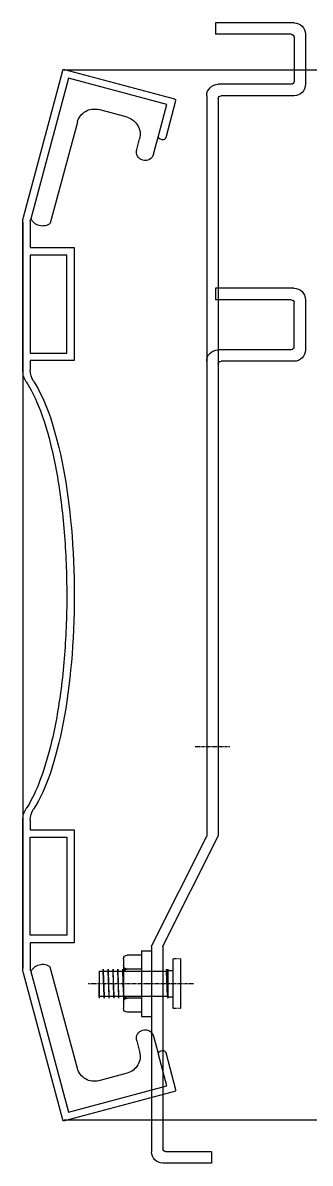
# Model space of a CAD drawing. Header units: millimetres. Extents: x 0 to 420000, y 0 to 297000.
# Drawn here: x 255952.2 to 256009.8, y 37541.6 to 37769.7 of the extents above; entities that cross this region are included whole.
import ezdxf

# ---------------------------------------------------------------- set-up
doc = ezdxf.new("R2010")
doc.units = ezdxf.units.MM
doc.linetypes.add('CENTER', pattern=[2, 1.25, -0.25, 0.25, -0.25])

# ---------------------------------------------------------------- blocks, each defined once
blk = doc.blocks.new('A$C6F8E717E')
at = {"color": 3}
for p, q in [((-17.48, 62.1), (-1.78, 62.1)), ((-1.78, 62.1), (-1.78, 59.8)), ((-19.78, 59.8), (-19.78, 49.8)), ((-16.91, 59.8), (-1.78, 59.8)), ((-17.48, 59.22), (-17.48, 50.37)), ((-16.9, 49.8), (-2.3, 49.8)), ((-17.49, 47.5), (-2.88, 47.5)), ((-2.3, 46.92), (-2.3, -47.5)), ((0, 47.5), (0, -47.5)), ((8.71, -69.34), (-2.3, -47.5)), ((11.01, -69.34), (0, -47.5)), ((8.76, -69.54), (8.76, -110.03)), ((11.06, -69.54), (11.06, -110.6)), ((-0.94, -110.6), (8.18, -110.6)), ((-0.94, -110.6), (-0.94, -112.9)), ((-0.94, -112.9), (8.76, -112.9))]:
    blk.add_line(p, q, dxfattribs=at)
at = {"color": 3, "linetype": 'CENTER', "ltscale": 0.1}
for p, q in [((-4.6, -29.6), (2.3, -29.6)), ((6.46, -76.99), (13.36, -76.99))]:
    blk.add_line(p, q, dxfattribs=at)
at = {"color": 3}
for centre, radius, start, end in [((-17.48, 59.8), 2.3, 90, 180), ((-16.91, 59.22), 0.575, 90, 180), ((-16.9, 50.37), 0.575, 180, 270), ((-17.48, 49.8), 2.3, 180, 270), ((-2.3, 47.5), 2.3, 0, 90), ((-2.88, 46.92), 0.575, 0, 90), ((8.31, -69.54), 0.45, 360, 26.743), ((10.61, -69.54), 0.45, 360, 26.743), ((8.18, -110.03), 0.575, 270, 0), ((8.76, -110.6), 2.3, 270, 0)]:
    blk.add_arc(centre, radius, start, end, dxfattribs=at)
blk = doc.blocks.new('A$C32AC5785')
at = {"color": 1}
for p, q in [((-7.92, 5), (-7.92, -5)), ((-6.42, 5), (-6.42, -5)), ((-2.12, 6.6), (-2.12, -6.6)), ((-0.12, 6.6), (-2.12, 6.6)), ((-0.12, 6.6), (-0.12, -6.6)), ((-0.12, 5.72), (2.75, 5.72)), ((3.48, 4.99), (3.48, -4.99)), ((-5.46, 2.66), (-6.42, 2.66)), ((-5.46, -2.93), (-5.46, 2.92)), ((8.38, 2.47), (-5.46, 2.47)), ((-5.36, -2.47), (-5.18, 2.47)), ((-5.34, -2.47), (-5.17, 2.47)), ((-5.33, -2.47), (-5.15, 2.47)), ((-5.15, 2.91), (-5.18, 2.47)), ((-5.17, 2.47), (-5.15, 2.92)), ((-5.15, 2.92), (-5.15, 2.47)), ((-0.12, 2.92), (3.48, 2.92)), ((3.48, -1.74), (3.63, 2.47)), ((3.48, -1.3), (3.61, 2.47)), ((3.48, -0.85), (3.6, 2.47)), ((3.63, 2.91), (3.6, 2.47)), ((3.61, 2.47), (3.63, 2.92)), ((3.63, 2.92), (3.63, 2.47)), ((4.4, -2.47), (4.57, 2.47)), ((4.41, -2.47), (4.59, 2.47)), ((4.43, -2.47), (4.6, 2.47)), ((4.6, 2.91), (4.57, 2.47)), ((4.59, 2.47), (4.6, 2.92)), ((4.6, 2.92), (4.6, 2.47)), ((5.37, -2.47), (5.55, 2.47)), ((5.39, -2.47), (5.56, 2.47)), ((5.4, -2.47), (5.58, 2.47)), ((5.58, 2.91), (5.55, 2.47)), ((5.56, 2.47), (5.58, 2.92)), ((5.58, 2.92), (5.58, 2.47)), ((6.35, -2.47), (6.52, 2.47)), ((6.37, -2.47), (6.54, 2.47)), ((6.38, -2.47), (6.55, 2.47)), ((6.55, 2.91), (6.52, 2.47)), ((6.54, 2.47), (6.55, 2.92)), ((6.55, 2.92), (6.55, 2.47)), ((7.32, -2.47), (7.5, 2.47)), ((7.34, -2.47), (7.51, 2.47)), ((7.36, -2.47), (7.53, 2.47)), ((7.53, 2.91), (7.5, 2.47)), ((7.51, 2.47), (7.53, 2.92)), ((7.53, 2.92), (7.53, 2.47)), ((8.38, 2.47), (8.38, -2.47)), ((8.3, -2.47), (8.38, -0.22)), ((8.32, -2.47), (8.38, -0.67)), ((8.33, -2.47), (8.38, -1.11)), ((-5.46, -2.66), (-6.42, -2.66)), ((8.38, -2.47), (-5.46, -2.47)), ((-5.36, -2.93), (-5.34, -2.47)), ((-5.36, -2.91), (-5.33, -2.47)), ((-5.36, -2.93), (-5.36, -2.47)), ((-0.12, -2.92), (3.48, -2.92)), ((4.4, -2.93), (4.41, -2.47)), ((4.4, -2.91), (4.43, -2.47)), ((4.4, -2.93), (4.4, -2.47)), ((5.37, -2.93), (5.39, -2.47)), ((5.37, -2.91), (5.4, -2.47)), ((5.37, -2.93), (5.37, -2.47)), ((6.35, -2.93), (6.37, -2.47)), ((6.35, -2.91), (6.38, -2.47)), ((6.35, -2.93), (6.35, -2.47)), ((7.32, -2.93), (7.34, -2.47)), ((7.32, -2.93), (7.32, -2.47)), ((7.33, -2.91), (7.36, -2.47)), ((8.3, -2.93), (8.32, -2.47)), ((8.3, -2.91), (8.33, -2.47)), ((8.3, -2.93), (8.3, -2.47)), ((-0.12, -6.6), (-2.12, -6.6)), ((-0.12, -5.72), (2.75, -5.72))]:
    blk.add_line(p, q, dxfattribs=at)
at = {"color": 1, "linetype": 'CENTER', "ltscale": 0.1}
for p, q in [((-7.92, 5), (-6.42, 5)), ((-10.55, 0), (10.55, 0)), ((-7.92, -5), (-6.42, -5))]:
    blk.add_line(p, q, dxfattribs=at)
at = {"color": 1}
for centre, start, end in [((2.75, 6.45), 270, 270.0014), ((2.75, 4.99), 0, 90.0014), ((2.75, 3.64), 270, 0), ((2.75, 2.19), 0, 90.0014), ((2.75, -2.19), 270, 0), ((2.75, -3.64), 0, 90.0014), ((2.75, -4.99), 270, 0), ((2.75, -6.45), 89.9981, 90.0014)]:
    blk.add_arc(centre, 0.729, start, end, dxfattribs=at)
blk = doc.blocks.new('A$C37D55ABE')
at = {"color": 5}
for p, q in [((-28.54, 205.27), (-12.84, 205.27)), ((-12.84, 205.27), (-12.84, 202.97)), ((-30.84, 202.97), (-30.84, 192.97)), ((-28.54, 202.4), (-28.54, 193.55)), ((-27.96, 202.97), (-12.84, 202.97)), ((-27.96, 192.97), (-13.36, 192.97)), ((-28.54, 190.67), (-13.93, 190.67)), ((-13.36, 190.1), (-13.36, 42.57)), ((-11.06, 190.67), (-11.06, 42.57)), ((-2.35, 20.73), (-13.36, 42.57)), ((-0.05, 20.73), (-11.06, 42.57)), ((-2.3, 20.53), (-2.3, -19.95)), ((0, 20.53), (0, -20.53)), ((-12, -20.53), (-2.87, -20.53)), ((-12, -20.53), (-12, -22.83)), ((-12, -22.83), (-2.3, -22.83))]:
    blk.add_line(p, q, dxfattribs=at)
at = {"color": 5, "linetype": 'CENTER', "ltscale": 0.1}
for p, q in [((-15.66, 60.47), (-8.76, 60.47)), ((-4.6, 13.08), (2.3, 13.08))]:
    blk.add_line(p, q, dxfattribs=at)
at = {"color": 5}
for centre, radius, start, end in [((-28.54, 202.97), 2.3, 90, 180), ((-27.96, 202.4), 0.575, 90, 180), ((-28.54, 192.97), 2.3, 180, 270), ((-27.96, 193.55), 0.575, 180, 270), ((-13.36, 190.67), 2.3, 0, 90), ((-13.93, 190.1), 0.575, 0, 90), ((-2.75, 20.53), 0.45, 360, 26.743), ((-0.45, 20.53), 0.45, 360, 26.743), ((-2.87, -19.95), 0.575, 270, 0), ((-2.3, -20.53), 2.3, 270, 0)]:
    blk.add_arc(centre, radius, start, end, dxfattribs=at)
blk = doc.blocks.new('레일커버')
at = {"color": 8}
for p, q in [((1934256.57, 124837.1), (1934234.55, 124831.2)), ((1934264.8, 124807.57), (1934256.94, 124836.89)), ((1934236.1, 124830.06), (1934255.8, 124835.34)), ((1934255.8, 124835.34), (1934263.42, 124806.93)), ((1934234.34, 124830.84), (1934236.33, 124823.4)), ((1934237.78, 124823.79), (1934236.1, 124830.06)), ((1934244.03, 124827.53), (1934249.72, 124829.06)), ((1934254.01, 124826.58), (1934259.44, 124806.32)), ((1934236.94, 124823.04), (1934237.43, 124823.17)), ((1934238.75, 124820.16), (1934237.78, 124823.79)), ((1934242.13, 124821.07), (1934241.55, 124823.24)), ((1934263.44, 124806.8), (1934263.44, 124801.45)), ((1934264.94, 124806.53), (1934264.94, 124657.34)), ((1934264.94, 124776.92), (1934264.94, 124806.53)), ((1934263.44, 124801.45), (1934254.64, 124801.45)), ((1934254.64, 124801.45), (1934254.64, 124778.85)), ((1934256.14, 124799.95), (1934263.44, 124799.95)), ((1934256.14, 124780.35), (1934256.14, 124799.95)), ((1934263.44, 124799.95), (1934263.44, 124780.35)), ((1934263.44, 124780.35), (1934256.14, 124780.35)), ((1934254.64, 124778.85), (1934263.44, 124778.85)), ((1934263.44, 124778.85), (1934263.44, 124776.92)), ((1934263.44, 124686.95), (1934263.44, 124685.02)), ((1934264.94, 124657.34), (1934264.94, 124686.95)), ((1934254.64, 124685.02), (1934254.64, 124662.42)), ((1934263.44, 124685.02), (1934254.64, 124685.02)), ((1934256.14, 124683.52), (1934256.14, 124663.92)), ((1934263.44, 124683.52), (1934256.14, 124683.52)), ((1934263.44, 124663.92), (1934263.44, 124683.52)), ((1934256.14, 124663.92), (1934263.44, 124663.92)), ((1934254.64, 124662.42), (1934263.44, 124662.42)), ((1934263.44, 124662.42), (1934263.44, 124657.08)), ((1934254.01, 124637.29), (1934259.44, 124657.56)), ((1934263.42, 124656.95), (1934255.8, 124628.53)), ((1934263.44, 124657.01), (1934263.43, 124657.01)), ((1934263.44, 124657.02), (1934263.44, 124657.01)), ((1934256.94, 124626.98), (1934264.8, 124656.3)), ((1934238.75, 124643.71), (1934237.78, 124640.09)), ((1934237.43, 124640.7), (1934236.94, 124640.83)), ((1934242.13, 124642.8), (1934241.55, 124640.63)), ((1934236.33, 124640.47), (1934234.34, 124633.04)), ((1934236.1, 124633.81), (1934237.78, 124640.09)), ((1934244.03, 124636.34), (1934249.72, 124634.82)), ((1934234.55, 124632.67), (1934256.57, 124626.77)), ((1934255.8, 124628.53), (1934236.1, 124633.81))]:
    blk.add_line(p, q, dxfattribs=at)
for centre, radius, start, end in [((1934256.65, 124836.81), 0.3, 15, 105), ((1934234.63, 124830.91), 0.3, 105, 195), ((1934250.63, 124825.68), 3.5, 15, 105.0006), ((1934244.93, 124824.15), 3.5, 105, 195), ((1934236.82, 124823.53), 0.5, 195, 285), ((1934237.3, 124823.66), 0.5, 285, 15), ((1934240.44, 124820.62), 1.75, 195, 15), ((1934261, 124808.24), 2.47, 230.952, 339.048), ((1934260.94, 124806.53), 4, 0, 15), ((1934262.94, 124806.8), 0.5, 0, 15), ((1934259.44, 124776.92), 4, 326.7776, 0), ((1934260.73, 124776.93), 4.21, 326.8156, 359.9621), ((1934259.44, 124686.95), 4, 0, 33.2224), ((1934260.74, 124686.95), 4.2, 0, 33.2224), ((1934261, 124655.64), 2.47, 20.952, 129.048), ((1934262.94, 124657.08), 0.5, 345, 0), ((1934260.94, 124657.34), 4, 345, 0), ((1934240.44, 124643.26), 1.75, 345, 165), ((1934236.82, 124640.35), 0.5, 75, 165), ((1934237.3, 124640.22), 0.5, 345, 75), ((1934244.93, 124639.72), 3.5, 165, 255), ((1934250.63, 124638.2), 3.5, 254.9994, 345), ((1934234.63, 124632.96), 0.3, 165, 255), ((1934256.65, 124627.06), 0.3, 255, 345)]:
    blk.add_arc(centre, radius, start, end, dxfattribs=at)
for start_param, end_param in [(0.42212, 1.570745), (1.570745, 2.719472)]:
    blk.add_ellipse((1934268.44, 124731.93), major_axis=(0, 46.92), ratio=0.294145, start_param=start_param, end_param=end_param, dxfattribs=at)
blk.add_open_spline([(1934264.25, 124774.62), (1934263.53, 124773.52), (1934262.83, 124772.19), (1934261.13, 124768.28), (1934260.19, 124765.4), (1934258.57, 124758.87), (1934257.89, 124755.23), (1934256.85, 124747.45), (1934256.49, 124743.31), (1934256.11, 124734.87), (1934256.08, 124730.55), (1934256.39, 124722.06), (1934256.71, 124717.89), (1934257.67, 124710), (1934258.32, 124706.28), (1934259.87, 124699.57), (1934260.79, 124696.59), (1934262.57, 124692.18), (1934263.39, 124690.56), (1934264.25, 124689.25)], degree=3, knots=[-2.719472, -2.719472, -2.719472, -2.719472, -2.545209, -2.545209, -2.271511, -2.271511, -1.997812, -1.997812, -1.724113, -1.724113, -1.450415, -1.450415, -1.176716, -1.176716, -0.903018, -0.903018, -0.629319, -0.629319, -0.42212, -0.42212, -0.42212, -0.42212], dxfattribs=at)
blk = doc.blocks.new('레일마감')
at = {"color": 5}
for p, q in [((1934054.94, 124836.93), (1934256.93, 124836.93)), ((1934054.94, 124626.93), (1934054.94, 124836.93)), ((1934054.94, 124626.93), (1934256.93, 124626.93))]:
    blk.add_line(p, q, dxfattribs=at)
blk = doc.blocks.new('방열도어-양개')
at = {"color": 1}
for name, p in [('A$C37D55ABE', (171.19, 3114.47)), ('A$C6F8E717E', (160.14, 3204.54)), ('A$C32AC5785', (173.31, 3127.55))]:
    blk.add_blockref(name, p, dxfattribs=at)
for name, p in [('레일마감', (-1934068.28, -121526.68)), ('레일커버', (-1934067.98, -121526.68))]:
    blk.add_blockref(name, p)
blk = doc.blocks.new('냉동층(220321)')
at = {"xscale": -1}
blk.add_blockref('방열도어-양개', (4826460.42, -411118.71), dxfattribs=at)

msp = doc.modelspace()

# ---------------------------------------------------------------- block references
msp.add_blockref('냉동층(220321)', (-4570311.26, 445568.71))

doc.saveas('drawing.dxf')
